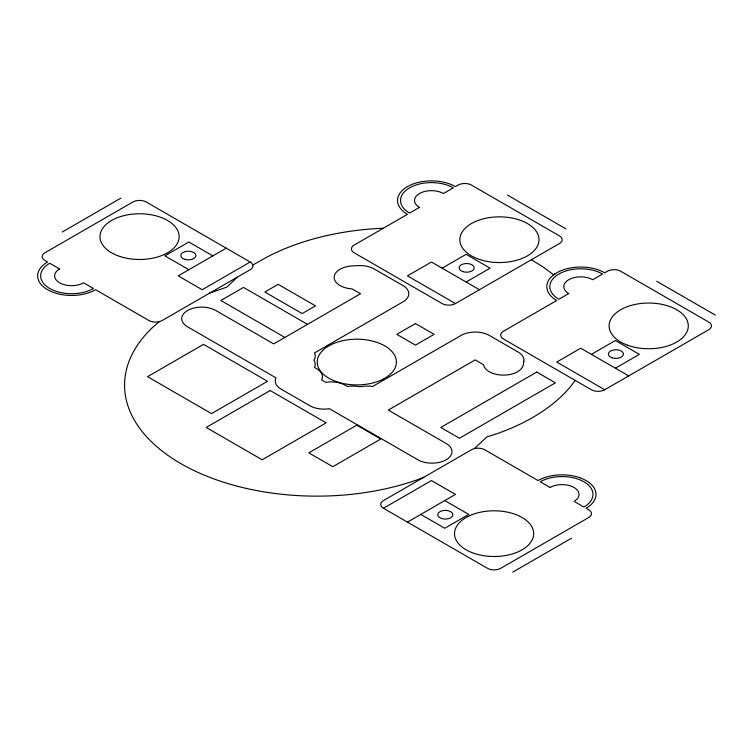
<?xml version="1.0" encoding="UTF-8"?>
<svg xmlns="http://www.w3.org/2000/svg" width="753" height="753" viewBox="0 0 753 753"><rect width="100%" height="100%" fill="white"/><g stroke="black" fill="none" stroke-linecap="round" stroke-linejoin="round"><path stroke-width="1.13" d="M575.123 380.359L574.426 381.451A192.269 111.002 0 0 1 497.253 433.615L486.683 437.032L474.531 448.515L475.19 448.449M237.261 277.179L226.945 287.072L209.795 293.03M554.933 273.923L553.653 274.854L542.998 266.882L531.364 259.738M62.245 232.009L120.894 198.143M226.192 248.17L178.207 275.871L202.199 289.717L250.184 262.016A9.422 5.44 0 0 1 250.184 269.715L162.215 320.505A9.422 5.44 0 0 1 148.887 320.505L95.575 289.717A33.932 19.587 0 0 1 47.59 289.717A33.932 19.587 0 0 1 47.59 262.016L44.926 260.482A9.422 5.44 0 0 1 44.926 252.782L132.895 201.992A9.422 5.44 0 0 1 146.223 201.992L250.184 262.016M442.115 268.172L466.107 254.326L490.099 268.172L466.107 282.027M455.443 303.572L559.404 243.548A9.422 5.44 0 0 0 559.404 235.849L471.434 185.069A9.422 5.44 0 0 0 458.106 185.069L455.443 186.603A33.932 19.587 0 0 0 407.458 186.603A33.932 19.587 0 0 0 407.458 214.304L354.145 245.092A9.422 5.44 0 0 0 354.145 252.782L442.115 303.572A9.422 5.44 0 0 0 455.443 303.572L407.458 275.871L431.45 262.016L479.435 289.717M591.397 354.362L615.389 340.507L639.382 354.362L615.389 368.208M383.465 508.266L487.436 568.289A9.422 5.44 0 0 0 500.764 568.289L588.733 517.499A9.422 5.44 0 0 0 588.733 509.8L586.06 508.266A33.932 19.587 0 0 0 586.06 480.565A33.932 19.587 0 0 0 538.084 480.565L484.763 449.776A9.422 5.44 0 0 0 471.434 449.776L383.465 500.566A9.422 5.44 0 0 0 383.465 508.266L431.45 480.565L455.443 494.41L407.458 522.111M604.725 389.753L708.686 329.739A9.422 5.44 0 0 0 708.686 322.039L620.717 271.249A9.422 5.44 0 0 0 607.389 271.249L604.725 272.793A33.932 19.587 0 0 0 556.74 272.793A33.932 19.587 0 0 0 556.74 300.494L503.428 331.273A9.422 5.44 0 0 0 503.428 338.972L591.397 389.753A9.422 5.44 0 0 0 604.725 389.753L556.74 362.052L580.732 348.206L628.717 375.907M512.755 572.129L571.405 538.273M423.854 477.251L417.284 479.783A192.269 111.002 0 0 1 180.871 463.632A192.269 111.002 0 0 1 152.897 327.141L159.118 321.766L158.459 321.832M383.268 228.272L381.715 228.31A192.269 111.002 0 0 0 260.849 260.482L252.829 265.009M507.428 195.065L566.068 228.931M656.701 281.255L715.35 315.112M212.864 255.86L188.871 242.014L164.879 255.86L188.871 269.715M307.497 324.345L243.52 287.411L220.855 300.494L284.841 337.429M444.778 500.566L468.771 514.421L444.778 528.267L420.786 514.421M523.872 361.289L523.316 364.678A19.983 11.54 0 0 1 503.503 375.126A19.983 11.54 0 0 1 483.548 364.772L475.19 359.896L388.275 410.065L446.134 443.47A19.983 11.54 0 0 1 446.153 459.772A19.983 11.54 0 0 1 417.924 459.81L329.409 408.71L327.941 408.917A19.983 11.54 0 0 1 309.916 405.763L281.123 389.141A19.983 11.54 0 0 1 275.654 378.731L276.022 377.884L187.516 326.783A19.983 11.54 0 0 1 187.582 310.481A19.983 11.54 0 0 1 215.819 310.5L273.678 343.905L360.565 293.717L352.028 288.879A19.983 11.54 0 0 1 334.163 277.32A19.983 11.54 0 0 1 352.338 265.922L358.23 265.611A19.983 11.54 0 0 1 374.156 268.943L402.949 285.566A19.983 11.54 0 0 1 402.949 301.878L314.481 352.95L314.848 353.806A19.983 11.54 0 0 1 314.377 359.397L313.869 360.207L314.377 361.016A19.983 11.54 0 0 1 314.848 366.617L314.481 367.464L316.58 368.669A19.983 11.54 0 0 1 322.049 379.079L321.682 379.926L325.87 382.345L327.339 382.138A19.983 11.54 0 0 1 345.373 385.291L347.462 386.505L348.931 386.289A19.983 11.54 0 0 1 358.635 386.571L361.431 386.571A19.983 11.54 0 0 1 371.125 386.289L372.594 386.505L461.062 335.433A19.983 11.54 0 0 1 489.318 335.433L518.111 352.046A19.983 11.54 0 0 1 523.872 361.289M278.168 284.333L264.84 292.032L302.16 313.577L315.488 305.878L278.168 284.333M419.459 207.386L409.594 213.08A30.911 17.846 0 0 1 409.594 187.836A30.911 17.846 0 0 1 453.306 187.836L443.451 193.53A16.961 9.798 0 0 0 419.459 193.53A16.961 9.798 0 0 0 419.459 207.386M203.536 344.356L147.55 376.679L211.527 413.613L267.513 381.291L203.536 344.356M270.176 390.525L206.2 427.459L262.176 459.782L326.153 422.847L270.176 390.525M415.458 323.583L396.793 334.351L415.458 345.128L434.114 334.351L415.458 323.583M568.731 293.566L558.877 299.261A30.911 17.846 0 0 1 558.877 274.026A30.911 17.846 0 0 1 602.588 274.026L592.724 279.721A16.961 9.798 0 0 0 568.731 279.721A16.961 9.798 0 0 0 568.731 293.566M356.809 425.153L308.824 452.854L332.817 466.709L380.802 439.008L356.809 425.153M536.748 372.057L440.778 427.459L459.443 438.237L555.403 382.835L536.748 372.057M550.076 487.483L540.212 481.788A30.911 17.846 0 0 1 583.933 481.788A30.911 17.846 0 0 1 583.933 507.033L574.068 501.338A16.961 9.798 0 0 0 574.068 487.483A16.961 9.798 0 0 0 550.076 487.483M59.581 268.943L49.717 263.249A30.911 17.846 0 0 0 49.717 288.493A30.911 17.846 0 0 0 93.438 288.493L83.574 282.799A16.961 9.798 0 0 1 59.581 282.799A16.961 9.798 0 0 1 59.581 268.943M441.54 518.497A7.539 4.349 0 0 0 452.854 514.723A7.539 4.349 0 0 0 441.54 510.958A7.539 4.349 0 0 0 441.54 518.497M474.305 553.446A39.58 22.854 0 0 0 533.679 533.661A39.58 22.854 0 0 0 474.305 513.866A39.58 22.854 0 0 0 474.305 553.446M612.151 357.826A7.539 4.349 0 0 0 623.456 354.051A7.539 4.349 0 0 0 612.151 350.286A7.539 4.349 0 0 0 612.151 357.826M627.437 345.166A39.58 22.854 0 0 0 688.251 326.887A39.58 22.854 0 0 0 630.43 305.614A39.58 22.854 0 0 0 627.437 345.166M462.869 271.635A7.539 4.349 0 0 0 474.183 267.861A7.539 4.349 0 0 0 462.869 264.096A7.539 4.349 0 0 0 462.869 271.635M479.633 259.493A39.58 22.854 0 0 0 539.007 239.699A39.58 22.854 0 0 0 479.633 219.914A39.58 22.854 0 0 0 479.633 259.493M184.57 259.324A7.539 4.349 0 0 0 195.874 255.549A7.539 4.349 0 0 0 184.57 251.784A7.539 4.349 0 0 0 184.57 259.324M119.765 256.415A39.58 22.854 0 0 0 179.139 236.621A39.58 22.854 0 0 0 119.765 216.836A39.58 22.854 0 0 0 119.765 256.415M337.015 381.846A39.58 22.854 0 0 0 396.398 362.052A39.58 22.854 0 0 0 337.015 342.267A39.58 22.854 0 0 0 337.015 381.846"/></g></svg>
